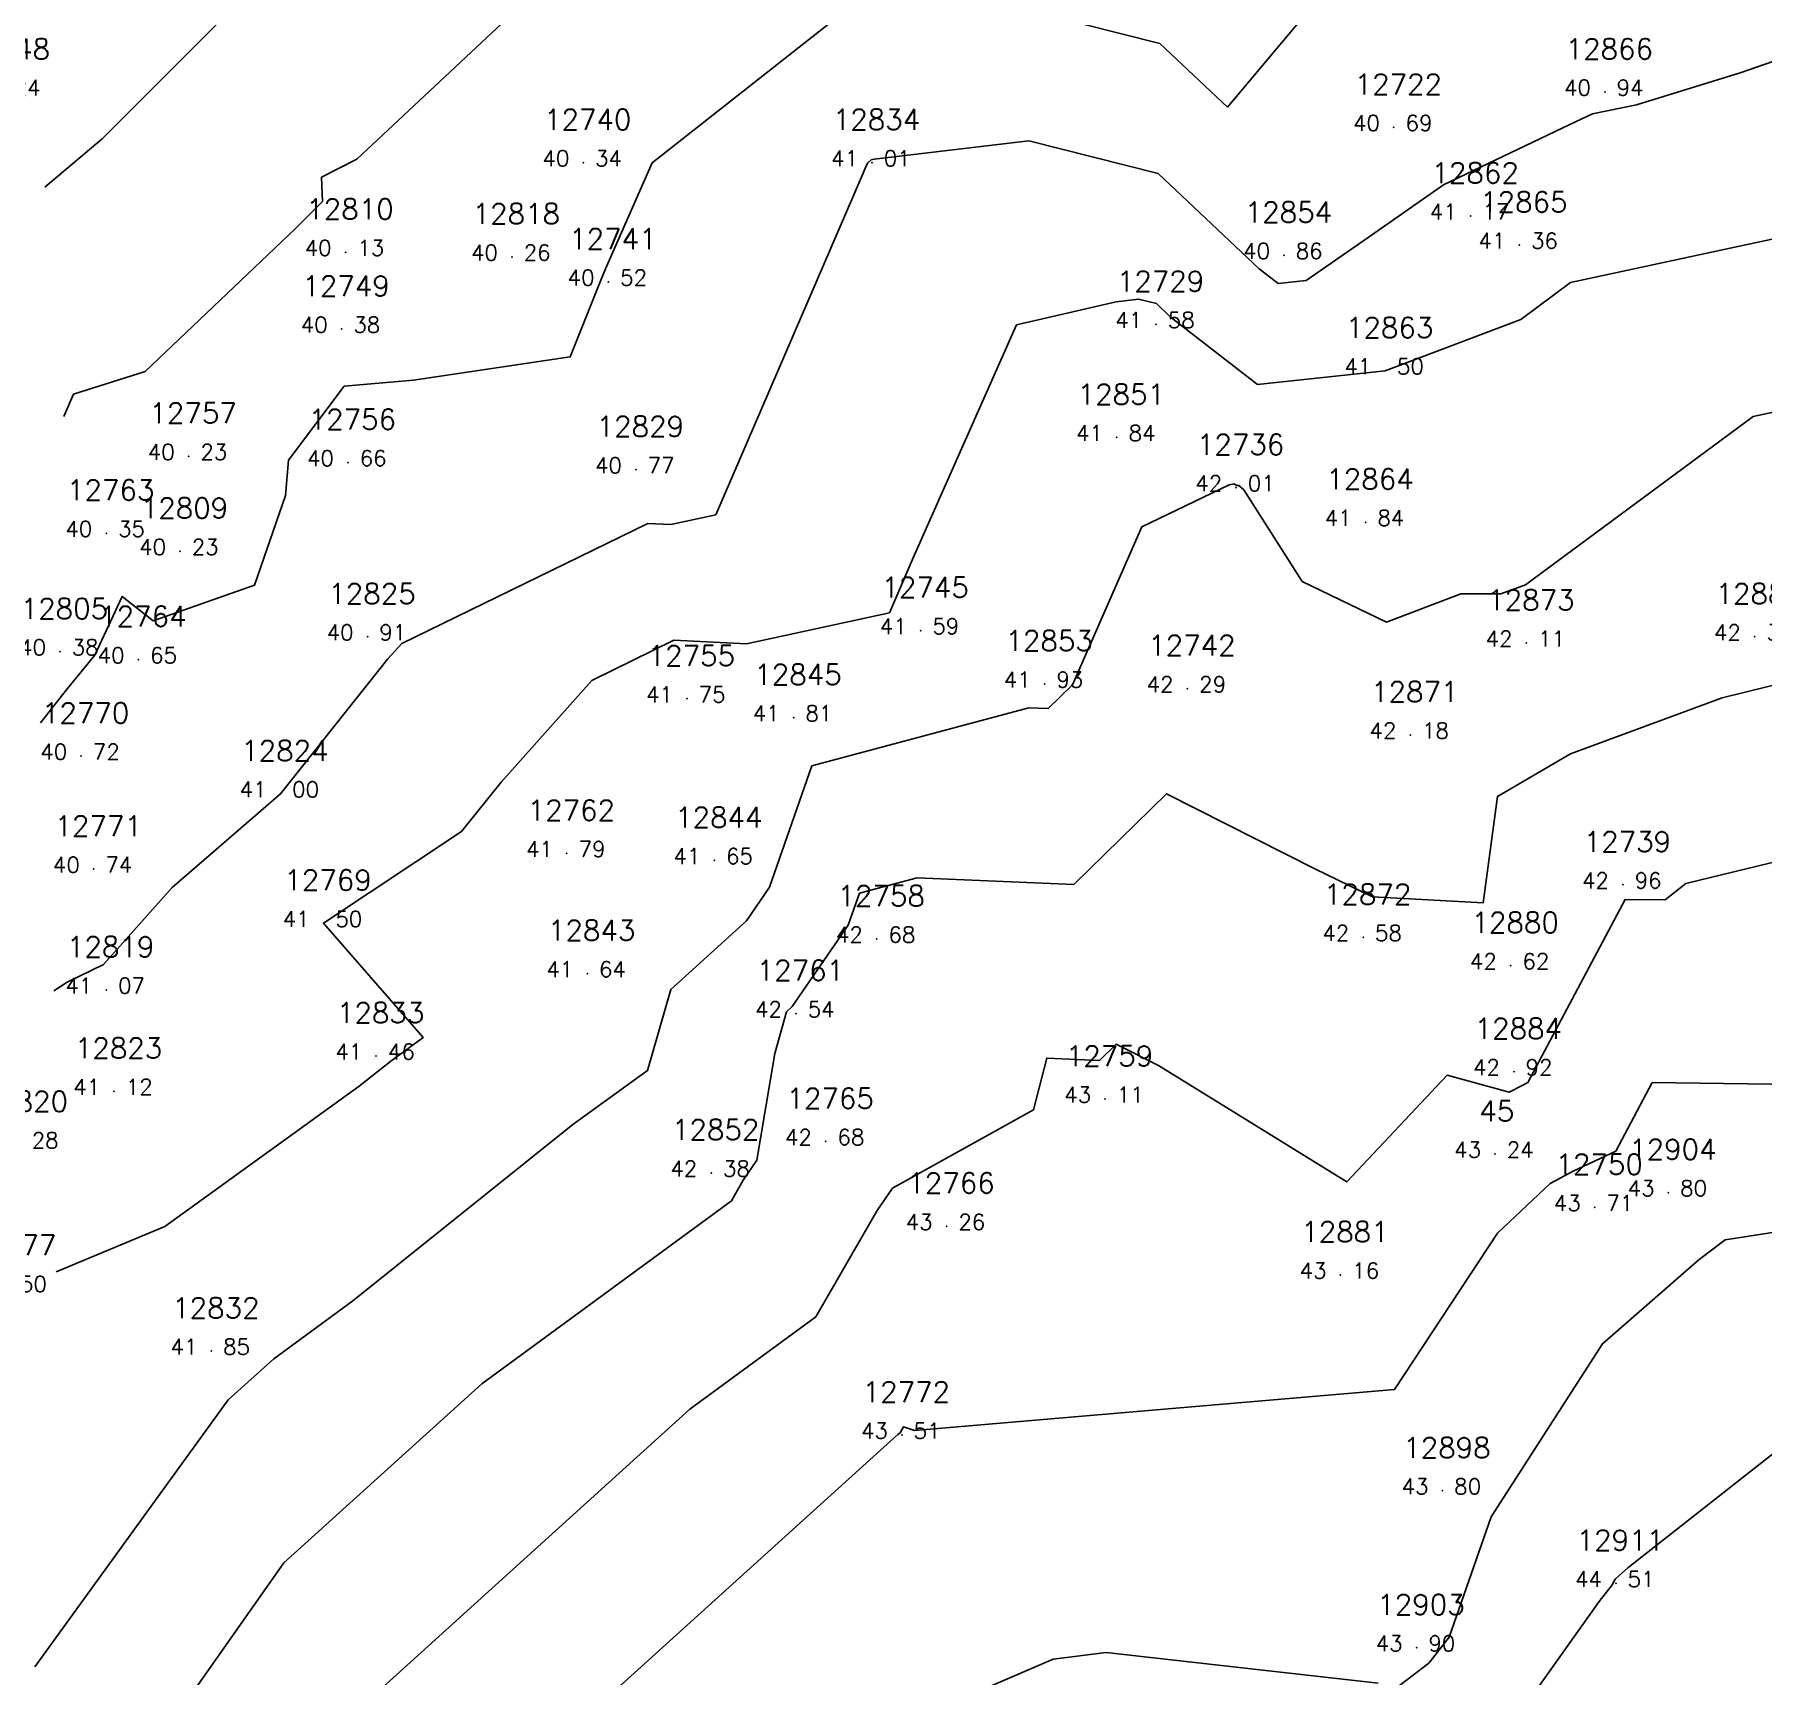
# Model space of a CAD drawing. Header units: millimetres. Extents: x 1412565 to 1412813, y 4931476 to 4931699.
# Drawn here: x 1412748.64 to 1412770.66, y 4931660.49 to 4931681.39 of the extents above; entities that cross this region are included whole.
import ezdxf
from ezdxf.enums import TextEntityAlignment as Align

# ---------------------------------------------------------------- set-up
doc = ezdxf.new("R2010")
doc.units = ezdxf.units.MM
for name, color, linetype in [('CIVIL', 50, 'Continuous'), ('CIVIL-DRAW', 80, 'Continuous'), ('CIVIL-NONAME', 130, 'Continuous'), ('CIVIL-TEXT', 240, 'Continuous'), ('CIVIL-Z', 50, 'Continuous'), ('Tcontours0', 7, 'Continuous'), ('Tcontours1', 7, 'Continuous'), ('Tcontours2', 7, 'Continuous')]:
    doc.layers.add(name, color=color, linetype=linetype)
doc.styles.add('CIVILCADMAIN', font='TXT.SHX')
doc.styles.get("Standard").update_dxf_attribs({"font": 'arial.ttf'})

# ---------------------------------------------------------------- blocks, each defined once
blk = doc.blocks.new('CIVIL-ZZ')
at = {"layer": 'CIVIL-DRAW'}
blk.add_point((0, 0), dxfattribs=at)
at = {"layer": 'CIVIL-NONAME'}
blk.add_attdef('NAME', text='', height=1.8, dxfattribs=at).set_placement((0, 2.1), align=Align.CENTER)
at = {"layer": 'CIVIL-TEXT', "flags": 8}
blk.add_attdef('TEXT', text='', height=2, dxfattribs=at).set_placement((0.2, -3.3), align=Align.CENTER)
at = {"layer": 'CIVIL-Z'}
blk.add_attdef('Z1', text='', height=1.6, dxfattribs=at).set_placement((-0.75, -0.225), align=Align.RIGHT)
blk.add_attdef('Z2', (0.75, -0.225), '', height=1.6, dxfattribs=at)

msp = doc.modelspace()

# ---------------------------------------------------------------- linework, layer by layer
at = {"layer": 'Tcontours0', "elevation": 40}
msp.add_lwpolyline([(1412749.01, 4931676.525), (1412749.131, 4931676.812), (1412750.047, 4931677.098), (1412751.96, 4931678.918), (1412752.308, 4931679.266), (1412752.292, 4931679.575), (1412752.742, 4931679.804), (1412754.859, 4931681.786), (1412756.836, 4931682.177), (1412758.223, 4931683.268), (1412758.666, 4931683.41), (1412761.926, 4931683.015), (1412763.06, 4931683.402), (1412763.518, 4931683.602), (1412764.256, 4931684.387), (1412765.777, 4931685.128), (1412766.764, 4931685.927), (1412767.636, 4931686.103), (1412767.967, 4931686.25), (1412768.159, 4931685.85), (1412768.874, 4931685.576), (1412769.902, 4931686.178), (1412771.089, 4931686.98)], dxfattribs=at)
at = {"layer": 'Tcontours1'}
for points, elevation in [([(1412748.882, 4931669.208), (1412749.054, 4931669.319), (1412749.516, 4931669.547), (1412750.392, 4931670.524), (1412751.77, 4931671.72), (1412753.14, 4931673.438), (1412753.316, 4931673.635), (1412756.453, 4931675.165), (1412756.745, 4931675.151), (1412757.318, 4931675.275), (1412759.185, 4931679.597), (1412759.241, 4931679.729), (1412759.255, 4931679.76), (1412759.299, 4931679.795), (1412759.337, 4931679.807), (1412761.307, 4931680.039), (1412762.957, 4931679.622), (1412764.243, 4931678.409), (1412764.486, 4931678.22), (1412764.842, 4931678.258), (1412765.635, 4931678.806), (1412766.593, 4931679.48), (1412768.204, 4931680.248), (1412768.494, 4931680.381), (1412769.054, 4931680.496), (1412770.374, 4931680.905), (1412771.539, 4931681.31)], 41), ([(1412748.639, 4931660.599), (1412751.103, 4931663.997), (1412751.685, 4931664.523), (1412752.693, 4931665.262), (1412755.496, 4931667.505), (1412756.449, 4931668.194), (1412756.744, 4931669.226), (1412757.709, 4931670.103), (1412758.003, 4931670.53), (1412758.541, 4931672.074), (1412761.31, 4931672.817), (1412761.556, 4931672.806), (1412761.864, 4931673.108), (1412762.75, 4931675.122), (1412763.861, 4931675.658), (1412763.926, 4931675.668), (1412763.955, 4931675.646), (1412763.987, 4931675.649), (1412764.047, 4931675.594), (1412764.793, 4931674.426), (1412765.868, 4931673.905), (1412766.815, 4931674.267), (1412767.325, 4931674.266), (1412767.637, 4931674.384), (1412770.542, 4931676.528), (1412772.013, 4931676.845)], 42), ([(1412752.526, 4931659.843), (1412756.986, 4931663.879), (1412758.593, 4931665.057), (1412759.374, 4931666.411), (1412759.57, 4931666.694), (1412761.369, 4931667.692), (1412761.536, 4931668.352), (1412762.208, 4931668.323), (1412762.421, 4931668.532), (1412762.963, 4931668.258), (1412765.36, 4931666.776), (1412766.639, 4931668.134), (1412767.43, 4931667.917), (1412767.594, 4931668.005), (1412767.669, 4931668.04), (1412768.908, 4931670.373), (1412769.417, 4931670.367), (1412769.682, 4931670.575), (1412772.565, 4931671.279)], 43), ([(1412765.944, 4931660.29), (1412766.407, 4931660.644), (1412766.666, 4931660.974), (1412767.203, 4931662.508), (1412768.618, 4931664.714), (1412769.85, 4931665.787), (1412770.182, 4931666.036), (1412771.882, 4931666.301)], 44), ([(1412760.516, 4931660.22), (1412761.62, 4931660.694), (1412762.293, 4931660.781), (1412765.761, 4931660.39)], 44)]:
    msp.add_lwpolyline(points, dxfattribs=dict(at, elevation=elevation))
at = {"layer": 'Tcontours2'}
for points, elevation in [([(1412748.766, 4931679.447), (1412749.5, 4931680.064), (1412751.186, 4931681.75), (1412751.108, 4931683.247), (1412753.288, 4931684.356), (1412753.725, 4931684.765), (1412755.191, 4931685.055), (1412757.171, 4931684.99), (1412757.864, 4931685.376), (1412758.426, 4931685.259), (1412762.808, 4931687.136), (1412762.984, 4931687.55), (1412763.612, 4931687.759), (1412764.689, 4931687.727), (1412767.619, 4931688.317), (1412768.059, 4931688.513), (1412768.849, 4931688.627), (1412769.811, 4931689.689), (1412769.984, 4931689.954), (1412771.134, 4931690.396)], 39.5), ([(1412760.975, 4931681.785), (1412762.98, 4931681.278), (1412763.84, 4931680.468), (1412765.159, 4931682.04)], 40.5), ([(1412748.714, 4931672.624), (1412749.055, 4931673.061), (1412749.404, 4931673.486), (1412749.755, 4931674.235), (1412750.149, 4931673.923), (1412751.439, 4931674.377), (1412751.834, 4931675.52), (1412751.875, 4931675.97), (1412752.584, 4931676.911), (1412753.466, 4931676.988), (1412755.464, 4931677.285), (1412755.855, 4931678.265), (1412755.914, 4931678.409), (1412756.509, 4931679.76), (1412758.761, 4931681.531)], 40.5), ([(1412748.914, 4931665.628), (1412750.295, 4931666.207), (1412752.775, 4931667.994), (1412753.176, 4931668.315), (1412753.588, 4931668.613), (1412752.32, 4931670.07), (1412754.08, 4931671.239), (1412754.583, 4931671.87), (1412755.739, 4931673.165), (1412756.784, 4931673.675), (1412757.711, 4931673.632), (1412759.532, 4931674.025), (1412759.834, 4931674.725), (1412761.152, 4931677.694), (1412762.422, 4931677.989), (1412762.706, 4931678.023), (1412762.934, 4931677.965), (1412763.111, 4931677.798), (1412764.221, 4931676.933), (1412765.85, 4931677.11), (1412767.577, 4931677.764), (1412768.212, 4931678.233), (1412771.55, 4931678.951)], 41.5), ([(1412749.631, 4931658.817), (1412751.815, 4931661.92), (1412754.336, 4931664.201), (1412757.518, 4931666.535), (1412757.669, 4931666.797), (1412757.844, 4931667.05), (1412758.07, 4931668.412), (1412758.222, 4931668.943), (1412758.293, 4931669.008), (1412759.008, 4931670.045), (1412759.151, 4931670.453), (1412759.884, 4931670.65), (1412761.882, 4931670.565), (1412763.061, 4931671.721), (1412764.952, 4931670.765), (1412765.69, 4931670.406), (1412767.101, 4931670.332), (1412767.282, 4931671.686), (1412768.214, 4931672.227), (1412770.147, 4931672.943), (1412771.023, 4931673.157)], 42.5), ([(1412753.238, 4931657.766), (1412759.637, 4931663.556), (1412759.668, 4931663.58), (1412759.713, 4931663.656), (1412759.85, 4931663.608), (1412765.971, 4931664.129), (1412767.283, 4931666.122), (1412767.953, 4931666.754), (1412768.246, 4931666.91), (1412768.788, 4931667.165), (1412769.253, 4931668.04), (1412771.377, 4931668.012)], 43.5), ([(1412767.23, 4931659.536), (1412768.576, 4931661.428), (1412768.748, 4931661.647), (1412768.759, 4931661.677), (1412768.787, 4931661.72), (1412768.944, 4931661.857), (1412771.625, 4931663.964)], 44.5)]:
    msp.add_lwpolyline(points, dxfattribs=dict(at, elevation=elevation))

# ---------------------------------------------------------------- block references
at = {"layer": 'CIVIL'}
ref = msp.add_blockref('CIVIL-ZZ', (1412748.22, 4931680.66, 39.24), dxfattribs=dict(at, xscale=0.2, yscale=0.2))
ref.add_attrib('Z2', '24', (1412748.37, 4931680.615), dxfattribs={"layer": 'CIVIL-Z', "height": 0.2, "style": 'CIVILCADMAIN'})
ref.add_attrib('Z1', '39', (1412747.7, 4931680.615), dxfattribs={"layer": 'CIVIL-Z', "height": 0.2, "style": 'CIVILCADMAIN'})
ref.add_attrib('NAME', '12748', (1412747.72, 4931681.08), dxfattribs={"layer": 'CIVIL-NONAME', "height": 0.26, "style": 'CIVILCADMAIN'})
ref = msp.add_blockref('CIVIL-ZZ', (1412768.65, 4931680.66, 40.94), dxfattribs=dict(at, xscale=0.2, yscale=0.2))
ref.add_attrib('Z2', '94', (1412768.8, 4931680.615), dxfattribs={"layer": 'CIVIL-Z', "height": 0.2, "style": 'CIVILCADMAIN'})
ref.add_attrib('Z1', '40', (1412768.13, 4931680.615), dxfattribs={"layer": 'CIVIL-Z', "height": 0.2, "style": 'CIVILCADMAIN'})
ref.add_attrib('NAME', '12866', (1412768.15, 4931681.08), dxfattribs={"layer": 'CIVIL-NONAME', "height": 0.26, "style": 'CIVILCADMAIN'})
ref = msp.add_blockref('CIVIL-ZZ', (1412765.96, 4931680.21, 40.69), dxfattribs=dict(at, xscale=0.2, yscale=0.2))
ref.add_attrib('Z2', '69', (1412766.11, 4931680.165), dxfattribs={"layer": 'CIVIL-Z', "height": 0.2, "style": 'CIVILCADMAIN'})
ref.add_attrib('Z1', '40', (1412765.44, 4931680.165), dxfattribs={"layer": 'CIVIL-Z', "height": 0.2, "style": 'CIVILCADMAIN'})
ref.add_attrib('NAME', '12722', (1412765.46, 4931680.63), dxfattribs={"layer": 'CIVIL-NONAME', "height": 0.26, "style": 'CIVILCADMAIN'})
ref = msp.add_blockref('CIVIL-ZZ', (1412755.63, 4931679.76, 40.34), dxfattribs=dict(at, xscale=0.2, yscale=0.2))
ref.add_attrib('Z2', '34', (1412755.78, 4931679.715), dxfattribs={"layer": 'CIVIL-Z', "height": 0.2, "style": 'CIVILCADMAIN'})
ref.add_attrib('Z1', '40', (1412755.11, 4931679.715), dxfattribs={"layer": 'CIVIL-Z', "height": 0.2, "style": 'CIVILCADMAIN'})
ref.add_attrib('NAME', '12740', (1412755.13, 4931680.18), dxfattribs={"layer": 'CIVIL-NONAME', "height": 0.26, "style": 'CIVILCADMAIN'})
ref = msp.add_blockref('CIVIL-ZZ', (1412759.31, 4931679.76, 41.01), dxfattribs=dict(at, xscale=0.2, yscale=0.2))
ref.add_attrib('Z2', '01', (1412759.46, 4931679.715), dxfattribs={"layer": 'CIVIL-Z', "height": 0.2, "style": 'CIVILCADMAIN'})
ref.add_attrib('Z1', '41', (1412758.79, 4931679.715), dxfattribs={"layer": 'CIVIL-Z', "height": 0.2, "style": 'CIVILCADMAIN'})
ref.add_attrib('NAME', '12834', (1412758.81, 4931680.18), dxfattribs={"layer": 'CIVIL-NONAME', "height": 0.26, "style": 'CIVILCADMAIN'})
ref = msp.add_blockref('CIVIL-ZZ', (1412766.94, 4931679.08, 41.17), dxfattribs=dict(at, xscale=0.2, yscale=0.2))
ref.add_attrib('Z2', '17', (1412767.09, 4931679.035), dxfattribs={"layer": 'CIVIL-Z', "height": 0.2, "style": 'CIVILCADMAIN'})
ref.add_attrib('Z1', '41', (1412766.42, 4931679.035), dxfattribs={"layer": 'CIVIL-Z', "height": 0.2, "style": 'CIVILCADMAIN'})
ref.add_attrib('NAME', '12862', (1412766.44, 4931679.5), dxfattribs={"layer": 'CIVIL-NONAME', "height": 0.26, "style": 'CIVILCADMAIN'})
ref = msp.add_blockref('CIVIL-ZZ', (1412752.6, 4931678.62, 40.13), dxfattribs=dict(at, xscale=0.2, yscale=0.2))
ref.add_attrib('Z2', '13', (1412752.75, 4931678.575), dxfattribs={"layer": 'CIVIL-Z', "height": 0.2, "style": 'CIVILCADMAIN'})
ref.add_attrib('Z1', '40', (1412752.08, 4931678.575), dxfattribs={"layer": 'CIVIL-Z', "height": 0.2, "style": 'CIVILCADMAIN'})
ref.add_attrib('NAME', '12810', (1412752.1, 4931679.04), dxfattribs={"layer": 'CIVIL-NONAME', "height": 0.26, "style": 'CIVILCADMAIN'})
ref = msp.add_blockref('CIVIL-ZZ', (1412754.72, 4931678.56, 40.26), dxfattribs=dict(at, xscale=0.2, yscale=0.2))
ref.add_attrib('Z2', '26', (1412754.87, 4931678.515), dxfattribs={"layer": 'CIVIL-Z', "height": 0.2, "style": 'CIVILCADMAIN'})
ref.add_attrib('Z1', '40', (1412754.2, 4931678.515), dxfattribs={"layer": 'CIVIL-Z', "height": 0.2, "style": 'CIVILCADMAIN'})
ref.add_attrib('NAME', '12818', (1412754.22, 4931678.98), dxfattribs={"layer": 'CIVIL-NONAME', "height": 0.26, "style": 'CIVILCADMAIN'})
ref = msp.add_blockref('CIVIL-ZZ', (1412764.56, 4931678.58, 40.86), dxfattribs=dict(at, xscale=0.2, yscale=0.2))
ref.add_attrib('Z2', '86', (1412764.71, 4931678.535), dxfattribs={"layer": 'CIVIL-Z', "height": 0.2, "style": 'CIVILCADMAIN'})
ref.add_attrib('Z1', '40', (1412764.04, 4931678.535), dxfattribs={"layer": 'CIVIL-Z', "height": 0.2, "style": 'CIVILCADMAIN'})
ref.add_attrib('NAME', '12854', (1412764.06, 4931679), dxfattribs={"layer": 'CIVIL-NONAME', "height": 0.26, "style": 'CIVILCADMAIN'})
ref = msp.add_blockref('CIVIL-ZZ', (1412767.56, 4931678.71, 41.36), dxfattribs=dict(at, xscale=0.2, yscale=0.2))
ref.add_attrib('Z2', '36', (1412767.71, 4931678.665), dxfattribs={"layer": 'CIVIL-Z', "height": 0.2, "style": 'CIVILCADMAIN'})
ref.add_attrib('Z1', '41', (1412767.04, 4931678.665), dxfattribs={"layer": 'CIVIL-Z', "height": 0.2, "style": 'CIVILCADMAIN'})
ref.add_attrib('NAME', '12865', (1412767.06, 4931679.13), dxfattribs={"layer": 'CIVIL-NONAME', "height": 0.26, "style": 'CIVILCADMAIN'})
ref = msp.add_blockref('CIVIL-ZZ', (1412755.95, 4931678.24, 40.52), dxfattribs=dict(at, xscale=0.2, yscale=0.2))
ref.add_attrib('Z2', '52', (1412756.1, 4931678.195), dxfattribs={"layer": 'CIVIL-Z', "height": 0.2, "style": 'CIVILCADMAIN'})
ref.add_attrib('Z1', '40', (1412755.43, 4931678.195), dxfattribs={"layer": 'CIVIL-Z', "height": 0.2, "style": 'CIVILCADMAIN'})
ref.add_attrib('NAME', '12741', (1412755.45, 4931678.66), dxfattribs={"layer": 'CIVIL-NONAME', "height": 0.26, "style": 'CIVILCADMAIN'})
ref = msp.add_blockref('CIVIL-ZZ', (1412762.93, 4931677.7, 41.58), dxfattribs=dict(at, xscale=0.2, yscale=0.2))
ref.add_attrib('Z2', '58', (1412763.08, 4931677.655), dxfattribs={"layer": 'CIVIL-Z', "height": 0.2, "style": 'CIVILCADMAIN'})
ref.add_attrib('Z1', '41', (1412762.41, 4931677.655), dxfattribs={"layer": 'CIVIL-Z', "height": 0.2, "style": 'CIVILCADMAIN'})
ref.add_attrib('NAME', '12729', (1412762.43, 4931678.12), dxfattribs={"layer": 'CIVIL-NONAME', "height": 0.26, "style": 'CIVILCADMAIN'})
ref = msp.add_blockref('CIVIL-ZZ', (1412752.55, 4931677.64, 40.38), dxfattribs=dict(at, xscale=0.2, yscale=0.2))
ref.add_attrib('Z2', '38', (1412752.7, 4931677.595), dxfattribs={"layer": 'CIVIL-Z', "height": 0.2, "style": 'CIVILCADMAIN'})
ref.add_attrib('Z1', '40', (1412752.03, 4931677.595), dxfattribs={"layer": 'CIVIL-Z', "height": 0.2, "style": 'CIVILCADMAIN'})
ref.add_attrib('NAME', '12749', (1412752.05, 4931678.06), dxfattribs={"layer": 'CIVIL-NONAME', "height": 0.26, "style": 'CIVILCADMAIN'})
ref = msp.add_blockref('CIVIL-ZZ', (1412765.85, 4931677.11, 41.5), dxfattribs=dict(at, xscale=0.2, yscale=0.2))
ref.add_attrib('Z2', '50', (1412766, 4931677.065), dxfattribs={"layer": 'CIVIL-Z', "height": 0.2, "style": 'CIVILCADMAIN'})
ref.add_attrib('Z1', '41', (1412765.33, 4931677.065), dxfattribs={"layer": 'CIVIL-Z', "height": 0.2, "style": 'CIVILCADMAIN'})
ref.add_attrib('NAME', '12863', (1412765.35, 4931677.53), dxfattribs={"layer": 'CIVIL-NONAME', "height": 0.26, "style": 'CIVILCADMAIN'})
ref = msp.add_blockref('CIVIL-ZZ', (1412762.43, 4931676.26, 41.84), dxfattribs=dict(at, xscale=0.2, yscale=0.2))
ref.add_attrib('Z2', '84', (1412762.58, 4931676.215), dxfattribs={"layer": 'CIVIL-Z', "height": 0.2, "style": 'CIVILCADMAIN'})
ref.add_attrib('Z1', '41', (1412761.91, 4931676.215), dxfattribs={"layer": 'CIVIL-Z', "height": 0.2, "style": 'CIVILCADMAIN'})
ref.add_attrib('NAME', '12851', (1412761.93, 4931676.68), dxfattribs={"layer": 'CIVIL-NONAME', "height": 0.26, "style": 'CIVILCADMAIN'})
ref = msp.add_blockref('CIVIL-ZZ', (1412750.6, 4931676.02, 40.23), dxfattribs=dict(at, xscale=0.2, yscale=0.2))
ref.add_attrib('Z2', '23', (1412750.75, 4931675.975), dxfattribs={"layer": 'CIVIL-Z', "height": 0.2, "style": 'CIVILCADMAIN'})
ref.add_attrib('Z1', '40', (1412750.08, 4931675.975), dxfattribs={"layer": 'CIVIL-Z', "height": 0.2, "style": 'CIVILCADMAIN'})
ref.add_attrib('NAME', '12757', (1412750.1, 4931676.44), dxfattribs={"layer": 'CIVIL-NONAME', "height": 0.26, "style": 'CIVILCADMAIN'})
ref = msp.add_blockref('CIVIL-ZZ', (1412752.63, 4931675.94, 40.66), dxfattribs=dict(at, xscale=0.2, yscale=0.2))
ref.add_attrib('Z2', '66', (1412752.78, 4931675.895), dxfattribs={"layer": 'CIVIL-Z', "height": 0.2, "style": 'CIVILCADMAIN'})
ref.add_attrib('Z1', '40', (1412752.11, 4931675.895), dxfattribs={"layer": 'CIVIL-Z', "height": 0.2, "style": 'CIVILCADMAIN'})
ref.add_attrib('NAME', '12756', (1412752.13, 4931676.36), dxfattribs={"layer": 'CIVIL-NONAME', "height": 0.26, "style": 'CIVILCADMAIN'})
ref = msp.add_blockref('CIVIL-ZZ', (1412756.3, 4931675.85, 40.77), dxfattribs=dict(at, xscale=0.2, yscale=0.2))
ref.add_attrib('Z2', '77', (1412756.45, 4931675.805), dxfattribs={"layer": 'CIVIL-Z', "height": 0.2, "style": 'CIVILCADMAIN'})
ref.add_attrib('Z1', '40', (1412755.78, 4931675.805), dxfattribs={"layer": 'CIVIL-Z', "height": 0.2, "style": 'CIVILCADMAIN'})
ref.add_attrib('NAME', '12829', (1412755.8, 4931676.27), dxfattribs={"layer": 'CIVIL-NONAME', "height": 0.26, "style": 'CIVILCADMAIN'})
ref = msp.add_blockref('CIVIL-ZZ', (1412763.95, 4931675.62, 42.01), dxfattribs=dict(at, xscale=0.2, yscale=0.2))
ref.add_attrib('Z2', '01', (1412764.1, 4931675.575), dxfattribs={"layer": 'CIVIL-Z', "height": 0.2, "style": 'CIVILCADMAIN'})
ref.add_attrib('Z1', '42', (1412763.43, 4931675.575), dxfattribs={"layer": 'CIVIL-Z', "height": 0.2, "style": 'CIVILCADMAIN'})
ref.add_attrib('NAME', '12736', (1412763.45, 4931676.04), dxfattribs={"layer": 'CIVIL-NONAME', "height": 0.26, "style": 'CIVILCADMAIN'})
ref = msp.add_blockref('CIVIL-ZZ', (1412749.55, 4931675.04, 40.35), dxfattribs=dict(at, xscale=0.2, yscale=0.2))
ref.add_attrib('Z2', '35', (1412749.7, 4931674.995), dxfattribs={"layer": 'CIVIL-Z', "height": 0.2, "style": 'CIVILCADMAIN'})
ref.add_attrib('Z1', '40', (1412749.03, 4931674.995), dxfattribs={"layer": 'CIVIL-Z', "height": 0.2, "style": 'CIVILCADMAIN'})
ref.add_attrib('NAME', '12763', (1412749.05, 4931675.46), dxfattribs={"layer": 'CIVIL-NONAME', "height": 0.26, "style": 'CIVILCADMAIN'})
ref = msp.add_blockref('CIVIL-ZZ', (1412765.6, 4931675.18, 41.84), dxfattribs=dict(at, xscale=0.2, yscale=0.2))
ref.add_attrib('Z2', '84', (1412765.75, 4931675.135), dxfattribs={"layer": 'CIVIL-Z', "height": 0.2, "style": 'CIVILCADMAIN'})
ref.add_attrib('Z1', '41', (1412765.08, 4931675.135), dxfattribs={"layer": 'CIVIL-Z', "height": 0.2, "style": 'CIVILCADMAIN'})
ref.add_attrib('NAME', '12864', (1412765.1, 4931675.6), dxfattribs={"layer": 'CIVIL-NONAME', "height": 0.26, "style": 'CIVILCADMAIN'})
ref = msp.add_blockref('CIVIL-ZZ', (1412750.49, 4931674.81, 40.23), dxfattribs=dict(at, xscale=0.2, yscale=0.2))
ref.add_attrib('Z2', '23', (1412750.64, 4931674.765), dxfattribs={"layer": 'CIVIL-Z', "height": 0.2, "style": 'CIVILCADMAIN'})
ref.add_attrib('Z1', '40', (1412749.97, 4931674.765), dxfattribs={"layer": 'CIVIL-Z', "height": 0.2, "style": 'CIVILCADMAIN'})
ref.add_attrib('NAME', '12809', (1412749.99, 4931675.23), dxfattribs={"layer": 'CIVIL-NONAME', "height": 0.26, "style": 'CIVILCADMAIN'})
ref = msp.add_blockref('CIVIL-ZZ', (1412752.88, 4931673.72, 40.91), dxfattribs=dict(at, xscale=0.2, yscale=0.2))
ref.add_attrib('Z2', '91', (1412753.03, 4931673.675), dxfattribs={"layer": 'CIVIL-Z', "height": 0.2, "style": 'CIVILCADMAIN'})
ref.add_attrib('Z1', '40', (1412752.36, 4931673.675), dxfattribs={"layer": 'CIVIL-Z', "height": 0.2, "style": 'CIVILCADMAIN'})
ref.add_attrib('NAME', '12825', (1412752.38, 4931674.14), dxfattribs={"layer": 'CIVIL-NONAME', "height": 0.26, "style": 'CIVILCADMAIN'})
ref = msp.add_blockref('CIVIL-ZZ', (1412759.93, 4931673.8, 41.59), dxfattribs=dict(at, xscale=0.2, yscale=0.2))
ref.add_attrib('Z2', '59', (1412760.08, 4931673.755), dxfattribs={"layer": 'CIVIL-Z', "height": 0.2, "style": 'CIVILCADMAIN'})
ref.add_attrib('Z1', '41', (1412759.41, 4931673.755), dxfattribs={"layer": 'CIVIL-Z', "height": 0.2, "style": 'CIVILCADMAIN'})
ref.add_attrib('NAME', '12745', (1412759.43, 4931674.22), dxfattribs={"layer": 'CIVIL-NONAME', "height": 0.26, "style": 'CIVILCADMAIN'})
ref = msp.add_blockref('CIVIL-ZZ', (1412770.56, 4931673.72, 42.35), dxfattribs=dict(at, xscale=0.2, yscale=0.2))
ref.add_attrib('Z2', '35', (1412770.71, 4931673.675), dxfattribs={"layer": 'CIVIL-Z', "height": 0.2, "style": 'CIVILCADMAIN'})
ref.add_attrib('Z1', '42', (1412770.04, 4931673.675), dxfattribs={"layer": 'CIVIL-Z', "height": 0.2, "style": 'CIVILCADMAIN'})
ref.add_attrib('NAME', '12885', (1412770.06, 4931674.14), dxfattribs={"layer": 'CIVIL-NONAME', "height": 0.26, "style": 'CIVILCADMAIN'})
ref = msp.add_blockref('CIVIL-ZZ', (1412748.96, 4931673.53, 40.38), dxfattribs=dict(at, xscale=0.2, yscale=0.2))
ref.add_attrib('Z2', '38', (1412749.11, 4931673.485), dxfattribs={"layer": 'CIVIL-Z', "height": 0.2, "style": 'CIVILCADMAIN'})
ref.add_attrib('Z1', '40', (1412748.44, 4931673.485), dxfattribs={"layer": 'CIVIL-Z', "height": 0.2, "style": 'CIVILCADMAIN'})
ref.add_attrib('NAME', '12805', (1412748.46, 4931673.95), dxfattribs={"layer": 'CIVIL-NONAME', "height": 0.26, "style": 'CIVILCADMAIN'})
ref = msp.add_blockref('CIVIL-ZZ', (1412767.65, 4931673.64, 42.11), dxfattribs=dict(at, xscale=0.2, yscale=0.2))
ref.add_attrib('Z2', '11', (1412767.8, 4931673.595), dxfattribs={"layer": 'CIVIL-Z', "height": 0.2, "style": 'CIVILCADMAIN'})
ref.add_attrib('Z1', '42', (1412767.13, 4931673.595), dxfattribs={"layer": 'CIVIL-Z', "height": 0.2, "style": 'CIVILCADMAIN'})
ref.add_attrib('NAME', '12873', (1412767.15, 4931674.06), dxfattribs={"layer": 'CIVIL-NONAME', "height": 0.26, "style": 'CIVILCADMAIN'})
ref = msp.add_blockref('CIVIL-ZZ', (1412749.96, 4931673.43, 40.65), dxfattribs=dict(at, xscale=0.2, yscale=0.2))
ref.add_attrib('Z2', '65', (1412750.11, 4931673.385), dxfattribs={"layer": 'CIVIL-Z', "height": 0.2, "style": 'CIVILCADMAIN'})
ref.add_attrib('Z1', '40', (1412749.44, 4931673.385), dxfattribs={"layer": 'CIVIL-Z', "height": 0.2, "style": 'CIVILCADMAIN'})
ref.add_attrib('NAME', '12764', (1412749.46, 4931673.85), dxfattribs={"layer": 'CIVIL-NONAME', "height": 0.26, "style": 'CIVILCADMAIN'})
ref = msp.add_blockref('CIVIL-ZZ', (1412761.51, 4931673.12, 41.93), dxfattribs=dict(at, xscale=0.2, yscale=0.2))
ref.add_attrib('Z2', '93', (1412761.66, 4931673.075), dxfattribs={"layer": 'CIVIL-Z', "height": 0.2, "style": 'CIVILCADMAIN'})
ref.add_attrib('Z1', '41', (1412760.99, 4931673.075), dxfattribs={"layer": 'CIVIL-Z', "height": 0.2, "style": 'CIVILCADMAIN'})
ref.add_attrib('NAME', '12853', (1412761.01, 4931673.54), dxfattribs={"layer": 'CIVIL-NONAME', "height": 0.26, "style": 'CIVILCADMAIN'})
ref = msp.add_blockref('CIVIL-ZZ', (1412763.33, 4931673.06, 42.29), dxfattribs=dict(at, xscale=0.2, yscale=0.2))
ref.add_attrib('Z2', '29', (1412763.48, 4931673.015), dxfattribs={"layer": 'CIVIL-Z', "height": 0.2, "style": 'CIVILCADMAIN'})
ref.add_attrib('Z1', '42', (1412762.81, 4931673.015), dxfattribs={"layer": 'CIVIL-Z', "height": 0.2, "style": 'CIVILCADMAIN'})
ref.add_attrib('NAME', '12742', (1412762.83, 4931673.48), dxfattribs={"layer": 'CIVIL-NONAME', "height": 0.26, "style": 'CIVILCADMAIN'})
ref = msp.add_blockref('CIVIL-ZZ', (1412756.95, 4931672.93, 41.75), dxfattribs=dict(at, xscale=0.2, yscale=0.2))
ref.add_attrib('Z2', '75', (1412757.1, 4931672.885), dxfattribs={"layer": 'CIVIL-Z', "height": 0.2, "style": 'CIVILCADMAIN'})
ref.add_attrib('Z1', '41', (1412756.43, 4931672.885), dxfattribs={"layer": 'CIVIL-Z', "height": 0.2, "style": 'CIVILCADMAIN'})
ref.add_attrib('NAME', '12755', (1412756.45, 4931673.35), dxfattribs={"layer": 'CIVIL-NONAME', "height": 0.26, "style": 'CIVILCADMAIN'})
ref = msp.add_blockref('CIVIL-ZZ', (1412758.31, 4931672.69, 41.81), dxfattribs=dict(at, xscale=0.2, yscale=0.2))
ref.add_attrib('Z2', '81', (1412758.46, 4931672.645), dxfattribs={"layer": 'CIVIL-Z', "height": 0.2, "style": 'CIVILCADMAIN'})
ref.add_attrib('Z1', '41', (1412757.79, 4931672.645), dxfattribs={"layer": 'CIVIL-Z', "height": 0.2, "style": 'CIVILCADMAIN'})
ref.add_attrib('NAME', '12845', (1412757.81, 4931673.11), dxfattribs={"layer": 'CIVIL-NONAME', "height": 0.26, "style": 'CIVILCADMAIN'})
ref = msp.add_blockref('CIVIL-ZZ', (1412766.17, 4931672.47, 42.18), dxfattribs=dict(at, xscale=0.2, yscale=0.2))
ref.add_attrib('Z2', '18', (1412766.32, 4931672.425), dxfattribs={"layer": 'CIVIL-Z', "height": 0.2, "style": 'CIVILCADMAIN'})
ref.add_attrib('Z1', '42', (1412765.65, 4931672.425), dxfattribs={"layer": 'CIVIL-Z', "height": 0.2, "style": 'CIVILCADMAIN'})
ref.add_attrib('NAME', '12871', (1412765.67, 4931672.89), dxfattribs={"layer": 'CIVIL-NONAME', "height": 0.26, "style": 'CIVILCADMAIN'})
ref = msp.add_blockref('CIVIL-ZZ', (1412749.23, 4931672.2, 40.72), dxfattribs=dict(at, xscale=0.2, yscale=0.2))
ref.add_attrib('Z2', '72', (1412749.38, 4931672.155), dxfattribs={"layer": 'CIVIL-Z', "height": 0.2, "style": 'CIVILCADMAIN'})
ref.add_attrib('Z1', '40', (1412748.71, 4931672.155), dxfattribs={"layer": 'CIVIL-Z', "height": 0.2, "style": 'CIVILCADMAIN'})
ref.add_attrib('NAME', '12770', (1412748.73, 4931672.62), dxfattribs={"layer": 'CIVIL-NONAME', "height": 0.26, "style": 'CIVILCADMAIN'})
ref = msp.add_blockref('CIVIL-ZZ', (1412751.77, 4931671.72, 41), dxfattribs=dict(at, xscale=0.2, yscale=0.2))
ref.add_attrib('Z2', '00', (1412751.92, 4931671.675), dxfattribs={"layer": 'CIVIL-Z', "height": 0.2, "style": 'CIVILCADMAIN'})
ref.add_attrib('Z1', '41', (1412751.25, 4931671.675), dxfattribs={"layer": 'CIVIL-Z', "height": 0.2, "style": 'CIVILCADMAIN'})
ref.add_attrib('NAME', '12824', (1412751.27, 4931672.14), dxfattribs={"layer": 'CIVIL-NONAME', "height": 0.26, "style": 'CIVILCADMAIN'})
ref = msp.add_blockref('CIVIL-ZZ', (1412755.42, 4931670.96, 41.79), dxfattribs=dict(at, xscale=0.2, yscale=0.2))
ref.add_attrib('Z2', '79', (1412755.57, 4931670.915), dxfattribs={"layer": 'CIVIL-Z', "height": 0.2, "style": 'CIVILCADMAIN'})
ref.add_attrib('Z1', '41', (1412754.9, 4931670.915), dxfattribs={"layer": 'CIVIL-Z', "height": 0.2, "style": 'CIVILCADMAIN'})
ref.add_attrib('NAME', '12762', (1412754.92, 4931671.38), dxfattribs={"layer": 'CIVIL-NONAME', "height": 0.26, "style": 'CIVILCADMAIN'})
ref = msp.add_blockref('CIVIL-ZZ', (1412757.3, 4931670.87, 41.65), dxfattribs=dict(at, xscale=0.2, yscale=0.2))
ref.add_attrib('Z2', '65', (1412757.45, 4931670.825), dxfattribs={"layer": 'CIVIL-Z', "height": 0.2, "style": 'CIVILCADMAIN'})
ref.add_attrib('Z1', '41', (1412756.78, 4931670.825), dxfattribs={"layer": 'CIVIL-Z', "height": 0.2, "style": 'CIVILCADMAIN'})
ref.add_attrib('NAME', '12844', (1412756.8, 4931671.29), dxfattribs={"layer": 'CIVIL-NONAME', "height": 0.26, "style": 'CIVILCADMAIN'})
ref = msp.add_blockref('CIVIL-ZZ', (1412749.39, 4931670.76, 40.74), dxfattribs=dict(at, xscale=0.2, yscale=0.2))
ref.add_attrib('Z2', '74', (1412749.54, 4931670.715), dxfattribs={"layer": 'CIVIL-Z', "height": 0.2, "style": 'CIVILCADMAIN'})
ref.add_attrib('Z1', '40', (1412748.87, 4931670.715), dxfattribs={"layer": 'CIVIL-Z', "height": 0.2, "style": 'CIVILCADMAIN'})
ref.add_attrib('NAME', '12771', (1412748.89, 4931671.18), dxfattribs={"layer": 'CIVIL-NONAME', "height": 0.26, "style": 'CIVILCADMAIN'})
ref = msp.add_blockref('CIVIL-ZZ', (1412768.88, 4931670.56, 42.96), dxfattribs=dict(at, xscale=0.2, yscale=0.2))
ref.add_attrib('Z2', '96', (1412769.03, 4931670.515), dxfattribs={"layer": 'CIVIL-Z', "height": 0.2, "style": 'CIVILCADMAIN'})
ref.add_attrib('Z1', '42', (1412768.36, 4931670.515), dxfattribs={"layer": 'CIVIL-Z', "height": 0.2, "style": 'CIVILCADMAIN'})
ref.add_attrib('NAME', '12739', (1412768.38, 4931670.98), dxfattribs={"layer": 'CIVIL-NONAME', "height": 0.26, "style": 'CIVILCADMAIN'})
ref = msp.add_blockref('CIVIL-ZZ', (1412752.32, 4931670.07, 41.5), dxfattribs=dict(at, xscale=0.2, yscale=0.2))
ref.add_attrib('Z2', '50', (1412752.47, 4931670.025), dxfattribs={"layer": 'CIVIL-Z', "height": 0.2, "style": 'CIVILCADMAIN'})
ref.add_attrib('Z1', '41', (1412751.8, 4931670.025), dxfattribs={"layer": 'CIVIL-Z', "height": 0.2, "style": 'CIVILCADMAIN'})
ref.add_attrib('NAME', '12769', (1412751.82, 4931670.49), dxfattribs={"layer": 'CIVIL-NONAME', "height": 0.26, "style": 'CIVILCADMAIN'})
ref = msp.add_blockref('CIVIL-ZZ', (1412759.37, 4931669.87, 42.68), dxfattribs=dict(at, xscale=0.2, yscale=0.2))
ref.add_attrib('Z2', '68', (1412759.52, 4931669.825), dxfattribs={"layer": 'CIVIL-Z', "height": 0.2, "style": 'CIVILCADMAIN'})
ref.add_attrib('Z1', '42', (1412758.85, 4931669.825), dxfattribs={"layer": 'CIVIL-Z', "height": 0.2, "style": 'CIVILCADMAIN'})
ref.add_attrib('NAME', '12758', (1412758.87, 4931670.29), dxfattribs={"layer": 'CIVIL-NONAME', "height": 0.26, "style": 'CIVILCADMAIN'})
ref = msp.add_blockref('CIVIL-ZZ', (1412765.57, 4931669.89, 42.58), dxfattribs=dict(at, xscale=0.2, yscale=0.2))
ref.add_attrib('Z2', '58', (1412765.72, 4931669.845), dxfattribs={"layer": 'CIVIL-Z', "height": 0.2, "style": 'CIVILCADMAIN'})
ref.add_attrib('Z1', '42', (1412765.05, 4931669.845), dxfattribs={"layer": 'CIVIL-Z', "height": 0.2, "style": 'CIVILCADMAIN'})
ref.add_attrib('NAME', '12872', (1412765.07, 4931670.31), dxfattribs={"layer": 'CIVIL-NONAME', "height": 0.26, "style": 'CIVILCADMAIN'})
ref = msp.add_blockref('CIVIL-ZZ', (1412767.45, 4931669.53, 42.62), dxfattribs=dict(at, xscale=0.2, yscale=0.2))
ref.add_attrib('Z2', '62', (1412767.6, 4931669.485), dxfattribs={"layer": 'CIVIL-Z', "height": 0.2, "style": 'CIVILCADMAIN'})
ref.add_attrib('Z1', '42', (1412766.93, 4931669.485), dxfattribs={"layer": 'CIVIL-Z', "height": 0.2, "style": 'CIVILCADMAIN'})
ref.add_attrib('NAME', '12880', (1412766.95, 4931669.95), dxfattribs={"layer": 'CIVIL-NONAME', "height": 0.26, "style": 'CIVILCADMAIN'})
ref = msp.add_blockref('CIVIL-ZZ', (1412755.68, 4931669.43, 41.64), dxfattribs=dict(at, xscale=0.2, yscale=0.2))
ref.add_attrib('Z2', '64', (1412755.83, 4931669.385), dxfattribs={"layer": 'CIVIL-Z', "height": 0.2, "style": 'CIVILCADMAIN'})
ref.add_attrib('Z1', '41', (1412755.16, 4931669.385), dxfattribs={"layer": 'CIVIL-Z', "height": 0.2, "style": 'CIVILCADMAIN'})
ref.add_attrib('NAME', '12843', (1412755.18, 4931669.85), dxfattribs={"layer": 'CIVIL-NONAME', "height": 0.26, "style": 'CIVILCADMAIN'})
ref = msp.add_blockref('CIVIL-ZZ', (1412749.55, 4931669.22, 41.07), dxfattribs=dict(at, xscale=0.2, yscale=0.2))
ref.add_attrib('Z2', '07', (1412749.7, 4931669.175), dxfattribs={"layer": 'CIVIL-Z', "height": 0.2, "style": 'CIVILCADMAIN'})
ref.add_attrib('Z1', '41', (1412749.03, 4931669.175), dxfattribs={"layer": 'CIVIL-Z', "height": 0.2, "style": 'CIVILCADMAIN'})
ref.add_attrib('NAME', '12819', (1412749.05, 4931669.64), dxfattribs={"layer": 'CIVIL-NONAME', "height": 0.26, "style": 'CIVILCADMAIN'})
ref = msp.add_blockref('CIVIL-ZZ', (1412758.34, 4931668.92, 42.54), dxfattribs=dict(at, xscale=0.2, yscale=0.2))
ref.add_attrib('Z2', '54', (1412758.49, 4931668.875), dxfattribs={"layer": 'CIVIL-Z', "height": 0.2, "style": 'CIVILCADMAIN'})
ref.add_attrib('Z1', '42', (1412757.82, 4931668.875), dxfattribs={"layer": 'CIVIL-Z', "height": 0.2, "style": 'CIVILCADMAIN'})
ref.add_attrib('NAME', '12761', (1412757.84, 4931669.34), dxfattribs={"layer": 'CIVIL-NONAME', "height": 0.26, "style": 'CIVILCADMAIN'})
ref = msp.add_blockref('CIVIL-ZZ', (1412752.99, 4931668.38, 41.46), dxfattribs=dict(at, xscale=0.2, yscale=0.2))
ref.add_attrib('Z2', '46', (1412753.14, 4931668.335), dxfattribs={"layer": 'CIVIL-Z', "height": 0.2, "style": 'CIVILCADMAIN'})
ref.add_attrib('Z1', '41', (1412752.47, 4931668.335), dxfattribs={"layer": 'CIVIL-Z', "height": 0.2, "style": 'CIVILCADMAIN'})
ref.add_attrib('NAME', '12833', (1412752.49, 4931668.8), dxfattribs={"layer": 'CIVIL-NONAME', "height": 0.26, "style": 'CIVILCADMAIN'})
ref = msp.add_blockref('CIVIL-ZZ', (1412767.49, 4931668.18, 42.92), dxfattribs=dict(at, xscale=0.2, yscale=0.2))
ref.add_attrib('Z2', '92', (1412767.64, 4931668.135), dxfattribs={"layer": 'CIVIL-Z', "height": 0.2, "style": 'CIVILCADMAIN'})
ref.add_attrib('Z1', '42', (1412766.97, 4931668.135), dxfattribs={"layer": 'CIVIL-Z', "height": 0.2, "style": 'CIVILCADMAIN'})
ref.add_attrib('NAME', '12884', (1412766.99, 4931668.6), dxfattribs={"layer": 'CIVIL-NONAME', "height": 0.26, "style": 'CIVILCADMAIN'})
ref = msp.add_blockref('CIVIL-ZZ', (1412749.65, 4931667.93, 41.12), dxfattribs=dict(at, xscale=0.2, yscale=0.2))
ref.add_attrib('Z2', '12', (1412749.8, 4931667.885), dxfattribs={"layer": 'CIVIL-Z', "height": 0.2, "style": 'CIVILCADMAIN'})
ref.add_attrib('Z1', '41', (1412749.13, 4931667.885), dxfattribs={"layer": 'CIVIL-Z', "height": 0.2, "style": 'CIVILCADMAIN'})
ref.add_attrib('NAME', '12823', (1412749.15, 4931668.35), dxfattribs={"layer": 'CIVIL-NONAME', "height": 0.26, "style": 'CIVILCADMAIN'})
ref = msp.add_blockref('CIVIL-ZZ', (1412762.28, 4931667.83, 43.11), dxfattribs=dict(at, xscale=0.2, yscale=0.2))
ref.add_attrib('Z2', '11', (1412762.43, 4931667.785), dxfattribs={"layer": 'CIVIL-Z', "height": 0.2, "style": 'CIVILCADMAIN'})
ref.add_attrib('Z1', '43', (1412761.76, 4931667.785), dxfattribs={"layer": 'CIVIL-Z', "height": 0.2, "style": 'CIVILCADMAIN'})
ref.add_attrib('NAME', '12759', (1412761.78, 4931668.25), dxfattribs={"layer": 'CIVIL-NONAME', "height": 0.26, "style": 'CIVILCADMAIN'})
ref = msp.add_blockref('CIVIL-ZZ', (1412748.45, 4931667.25, 41.28), dxfattribs=dict(at, xscale=0.2, yscale=0.2))
ref.add_attrib('Z2', '28', (1412748.6, 4931667.205), dxfattribs={"layer": 'CIVIL-Z', "height": 0.2, "style": 'CIVILCADMAIN'})
ref.add_attrib('Z1', '41', (1412747.93, 4931667.205), dxfattribs={"layer": 'CIVIL-Z', "height": 0.2, "style": 'CIVILCADMAIN'})
ref.add_attrib('NAME', '12820', (1412747.95, 4931667.67), dxfattribs={"layer": 'CIVIL-NONAME', "height": 0.26, "style": 'CIVILCADMAIN'})
ref = msp.add_blockref('CIVIL-ZZ', (1412758.72, 4931667.29, 42.68), dxfattribs=dict(at, xscale=0.2, yscale=0.2))
ref.add_attrib('Z2', '68', (1412758.87, 4931667.245), dxfattribs={"layer": 'CIVIL-Z', "height": 0.2, "style": 'CIVILCADMAIN'})
ref.add_attrib('Z1', '42', (1412758.2, 4931667.245), dxfattribs={"layer": 'CIVIL-Z', "height": 0.2, "style": 'CIVILCADMAIN'})
ref.add_attrib('NAME', '12765', (1412758.22, 4931667.71), dxfattribs={"layer": 'CIVIL-NONAME', "height": 0.26, "style": 'CIVILCADMAIN'})
ref = msp.add_blockref('CIVIL-ZZ', (1412767.25, 4931667.13, 43.24), dxfattribs=dict(at, xscale=0.2, yscale=0.2))
ref.add_attrib('Z2', '24', (1412767.4, 4931667.085), dxfattribs={"layer": 'CIVIL-Z', "height": 0.2, "style": 'CIVILCADMAIN'})
ref.add_attrib('Z1', '43', (1412766.73, 4931667.085), dxfattribs={"layer": 'CIVIL-Z', "height": 0.2, "style": 'CIVILCADMAIN'})
ref.add_attrib('NAME', '45', (1412767.05, 4931667.55), dxfattribs={"layer": 'CIVIL-NONAME', "height": 0.26, "style": 'CIVILCADMAIN'})
ref = msp.add_blockref('CIVIL-ZZ', (1412757.26, 4931666.89, 42.38), dxfattribs=dict(at, xscale=0.2, yscale=0.2))
ref.add_attrib('Z2', '38', (1412757.41, 4931666.845), dxfattribs={"layer": 'CIVIL-Z', "height": 0.2, "style": 'CIVILCADMAIN'})
ref.add_attrib('Z1', '42', (1412756.74, 4931666.845), dxfattribs={"layer": 'CIVIL-Z', "height": 0.2, "style": 'CIVILCADMAIN'})
ref.add_attrib('NAME', '12852', (1412756.76, 4931667.31), dxfattribs={"layer": 'CIVIL-NONAME', "height": 0.26, "style": 'CIVILCADMAIN'})
ref = msp.add_blockref('CIVIL-ZZ', (1412768.52, 4931666.45, 43.71), dxfattribs=dict(at, xscale=0.2, yscale=0.2))
ref.add_attrib('Z2', '71', (1412768.67, 4931666.405), dxfattribs={"layer": 'CIVIL-Z', "height": 0.2, "style": 'CIVILCADMAIN'})
ref.add_attrib('Z1', '43', (1412768, 4931666.405), dxfattribs={"layer": 'CIVIL-Z', "height": 0.2, "style": 'CIVILCADMAIN'})
ref.add_attrib('NAME', '12750', (1412768.02, 4931666.87), dxfattribs={"layer": 'CIVIL-NONAME', "height": 0.26, "style": 'CIVILCADMAIN'})
ref = msp.add_blockref('CIVIL-ZZ', (1412769.46, 4931666.64, 43.8), dxfattribs=dict(at, xscale=0.2, yscale=0.2))
ref.add_attrib('Z2', '80', (1412769.61, 4931666.595), dxfattribs={"layer": 'CIVIL-Z', "height": 0.2, "style": 'CIVILCADMAIN'})
ref.add_attrib('Z1', '43', (1412768.94, 4931666.595), dxfattribs={"layer": 'CIVIL-Z', "height": 0.2, "style": 'CIVILCADMAIN'})
ref.add_attrib('NAME', '12904', (1412768.96, 4931667.06), dxfattribs={"layer": 'CIVIL-NONAME', "height": 0.26, "style": 'CIVILCADMAIN'})
ref = msp.add_blockref('CIVIL-ZZ', (1412760.26, 4931666.21, 43.26), dxfattribs=dict(at, xscale=0.2, yscale=0.2))
ref.add_attrib('Z2', '26', (1412760.41, 4931666.165), dxfattribs={"layer": 'CIVIL-Z', "height": 0.2, "style": 'CIVILCADMAIN'})
ref.add_attrib('Z1', '43', (1412759.74, 4931666.165), dxfattribs={"layer": 'CIVIL-Z', "height": 0.2, "style": 'CIVILCADMAIN'})
ref.add_attrib('NAME', '12766', (1412759.76, 4931666.63), dxfattribs={"layer": 'CIVIL-NONAME', "height": 0.26, "style": 'CIVILCADMAIN'})
ref = msp.add_blockref('CIVIL-ZZ', (1412765.28, 4931665.59, 43.16), dxfattribs=dict(at, xscale=0.2, yscale=0.2))
ref.add_attrib('Z2', '16', (1412765.43, 4931665.545), dxfattribs={"layer": 'CIVIL-Z', "height": 0.2, "style": 'CIVILCADMAIN'})
ref.add_attrib('Z1', '43', (1412764.76, 4931665.545), dxfattribs={"layer": 'CIVIL-Z', "height": 0.2, "style": 'CIVILCADMAIN'})
ref.add_attrib('NAME', '12881', (1412764.78, 4931666.01), dxfattribs={"layer": 'CIVIL-NONAME', "height": 0.26, "style": 'CIVILCADMAIN'})
ref = msp.add_blockref('CIVIL-ZZ', (1412748.3, 4931665.42, 41.5), dxfattribs=dict(at, xscale=0.2, yscale=0.2))
ref.add_attrib('Z2', '50', (1412748.45, 4931665.375), dxfattribs={"layer": 'CIVIL-Z', "height": 0.2, "style": 'CIVILCADMAIN'})
ref.add_attrib('Z1', '41', (1412747.78, 4931665.375), dxfattribs={"layer": 'CIVIL-Z', "height": 0.2, "style": 'CIVILCADMAIN'})
ref.add_attrib('NAME', '12777', (1412747.8, 4931665.84), dxfattribs={"layer": 'CIVIL-NONAME', "height": 0.26, "style": 'CIVILCADMAIN'})
ref = msp.add_blockref('CIVIL-ZZ', (1412750.89, 4931664.62, 41.85), dxfattribs=dict(at, xscale=0.2, yscale=0.2))
ref.add_attrib('Z2', '85', (1412751.04, 4931664.575), dxfattribs={"layer": 'CIVIL-Z', "height": 0.2, "style": 'CIVILCADMAIN'})
ref.add_attrib('Z1', '41', (1412750.37, 4931664.575), dxfattribs={"layer": 'CIVIL-Z', "height": 0.2, "style": 'CIVILCADMAIN'})
ref.add_attrib('NAME', '12832', (1412750.39, 4931665.04), dxfattribs={"layer": 'CIVIL-NONAME', "height": 0.26, "style": 'CIVILCADMAIN'})
ref = msp.add_blockref('CIVIL-ZZ', (1412759.69, 4931663.55, 43.51), dxfattribs=dict(at, xscale=0.2, yscale=0.2))
ref.add_attrib('Z2', '51', (1412759.84, 4931663.505), dxfattribs={"layer": 'CIVIL-Z', "height": 0.2, "style": 'CIVILCADMAIN'})
ref.add_attrib('Z1', '43', (1412759.17, 4931663.505), dxfattribs={"layer": 'CIVIL-Z', "height": 0.2, "style": 'CIVILCADMAIN'})
ref.add_attrib('NAME', '12772', (1412759.19, 4931663.97), dxfattribs={"layer": 'CIVIL-NONAME', "height": 0.26, "style": 'CIVILCADMAIN'})
ref = msp.add_blockref('CIVIL-ZZ', (1412766.58, 4931662.84, 43.8), dxfattribs=dict(at, xscale=0.2, yscale=0.2))
ref.add_attrib('Z2', '80', (1412766.73, 4931662.795), dxfattribs={"layer": 'CIVIL-Z', "height": 0.2, "style": 'CIVILCADMAIN'})
ref.add_attrib('Z1', '43', (1412766.06, 4931662.795), dxfattribs={"layer": 'CIVIL-Z', "height": 0.2, "style": 'CIVILCADMAIN'})
ref.add_attrib('NAME', '12898', (1412766.08, 4931663.26), dxfattribs={"layer": 'CIVIL-NONAME', "height": 0.26, "style": 'CIVILCADMAIN'})
ref = msp.add_blockref('CIVIL-ZZ', (1412768.79, 4931661.66, 44.51), dxfattribs=dict(at, xscale=0.2, yscale=0.2))
ref.add_attrib('Z2', '51', (1412768.94, 4931661.615), dxfattribs={"layer": 'CIVIL-Z', "height": 0.2, "style": 'CIVILCADMAIN'})
ref.add_attrib('Z1', '44', (1412768.27, 4931661.615), dxfattribs={"layer": 'CIVIL-Z', "height": 0.2, "style": 'CIVILCADMAIN'})
ref.add_attrib('NAME', '12911', (1412768.29, 4931662.08), dxfattribs={"layer": 'CIVIL-NONAME', "height": 0.26, "style": 'CIVILCADMAIN'})
ref = msp.add_blockref('CIVIL-ZZ', (1412766.25, 4931660.84, 43.9), dxfattribs=dict(at, xscale=0.2, yscale=0.2))
ref.add_attrib('Z2', '90', (1412766.4, 4931660.795), dxfattribs={"layer": 'CIVIL-Z', "height": 0.2, "style": 'CIVILCADMAIN'})
ref.add_attrib('Z1', '43', (1412765.73, 4931660.795), dxfattribs={"layer": 'CIVIL-Z', "height": 0.2, "style": 'CIVILCADMAIN'})
ref.add_attrib('NAME', '12903', (1412765.75, 4931661.26), dxfattribs={"layer": 'CIVIL-NONAME', "height": 0.26, "style": 'CIVILCADMAIN'})

doc.saveas('drawing.dxf')
